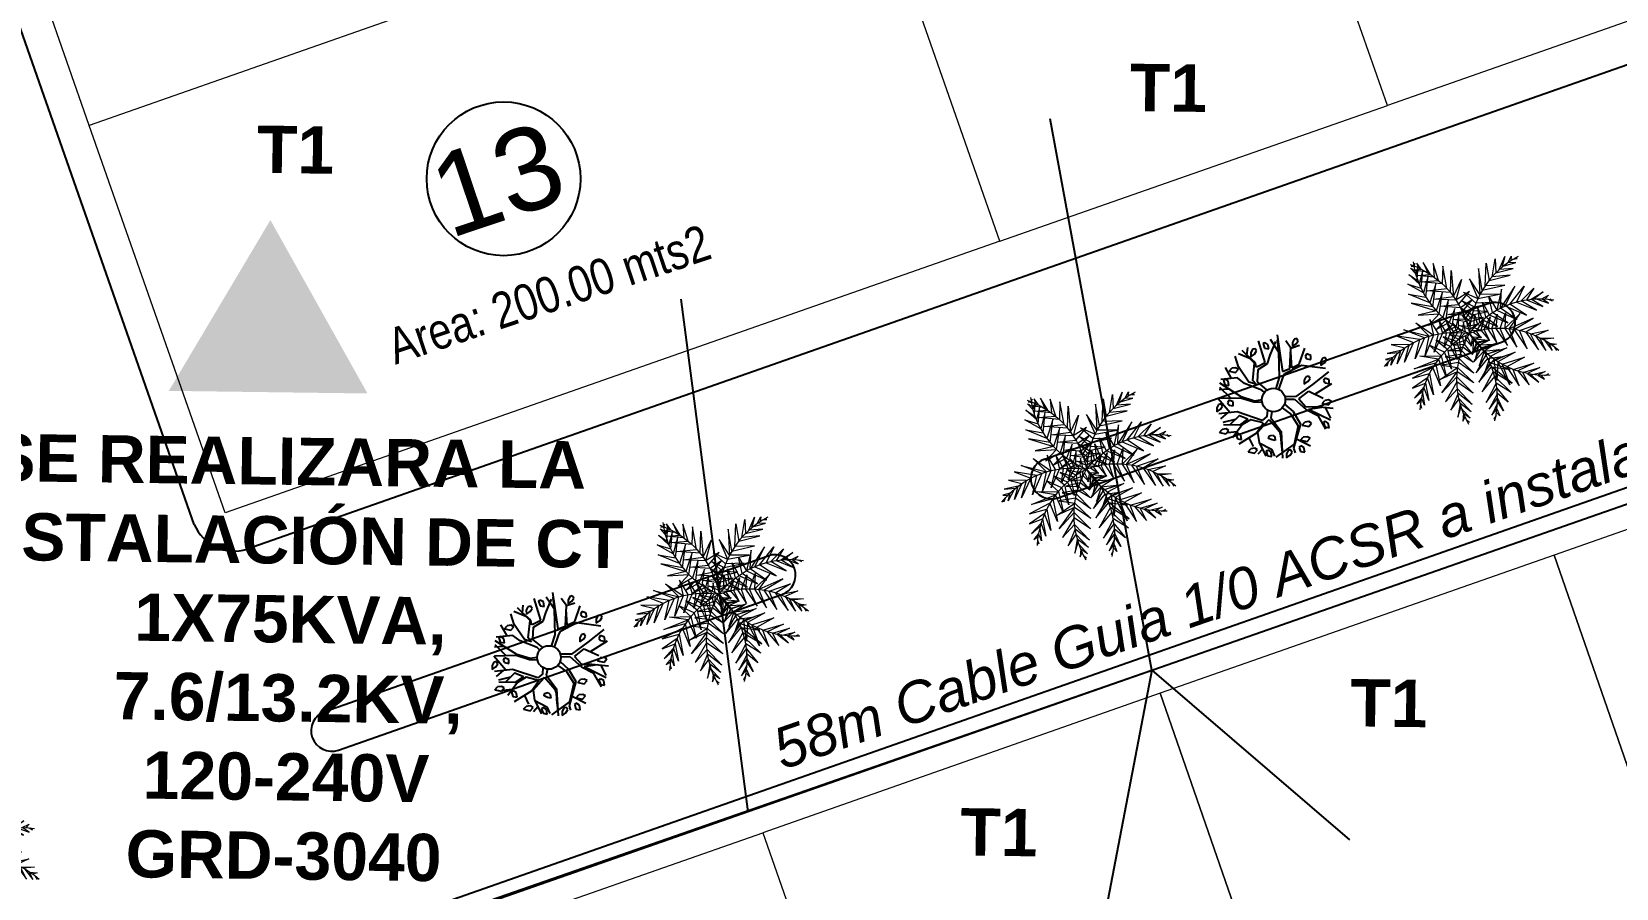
# Model space of a CAD drawing. Extents: x 604418 to 606014, y 1310869 to 1312555.
# Drawn here: x 605724.48 to 605763.08, y 1311094.33 to 1311115.19 of the extents above; entities that cross this region are included whole.
import ezdxf

# ---------------------------------------------------------------- set-up
doc = ezdxf.new("R2010")
doc.units = 0
doc.header["$MEASUREMENT"] = 0
doc.layers.get('0').update_dxf_attribs({"color": 10})
doc.layers.add('1-Cartografia', color=7, linetype='Continuous', lineweight=13)
for name, color, linetype in [('ARBOLES', 102, 'Continuous'), ('DETALLES', 7, 'Continuous'), ('PALME-1', 82, 'Continuous')]:
    doc.layers.add(name, color=color, linetype=linetype)
doc.styles.add('ROTULOS', font='arial.ttf', dxfattribs={"height": 3})
doc.styles.add('TSN - Arial Narrow', font='ARIALN.TTF')

# ---------------------------------------------------------------- blocks, each defined once
blk = doc.blocks.new('A$C48C97B70')
at = {"layer": 'PALME-1', "lineweight": 5}
for p, q in [((2.072342711151578, 6.539757133461535), (2.170993821462616, 6.532959528965876)), ((2.215910241822712, 6.496664697071537), (2.072342711151578, 6.539757133461535)), ((2.109145975671709, 6.384245945140719), (2.409648848813958, 6.324762820033357)), ((2.556235553929582, 6.175663349684328), (2.109145975671709, 6.384245945140719)), ((2.17080201394856, 6.14843697915785), (2.686585457413457, 6.0263228318654)), ((2.79309800628107, 5.890090512111783), (2.17080201394856, 6.14843697915785)), ((2.315381746622734, 6.599569622194394), (2.308759636594914, 6.417534291977063)), ((2.409648848813958, 6.324762820033357), (2.315381746622734, 6.599569622194394)), ((2.552023350144736, 6.547294185031205), (2.605243965052068, 6.121538928011432)), ((2.686585457413457, 6.0263228318654), (2.552023350144736, 6.547294185031205)), ((2.902934323064983, 6.406875107437372), (2.79309800628107, 5.890090512111783)), ((2.91185081389267, 5.719506327062845), (2.902934323064983, 6.406875107437372)), ((3.221362474723719, 6.19808159628883), (3.009236497804523, 5.560948513448238)), ((3.129033586243168, 5.334387176670134), (3.221362474723719, 6.19808159628883)), ((2.250659788493067, 5.877088903915137), (2.91185081389267, 5.719506327062845)), ((3.009236497804523, 5.560948513448238), (2.250659788493067, 5.877088903915137)), ((2.388137213652954, 5.472214528825134), (3.129033586243168, 5.334387176670134)), ((3.210483656963333, 5.151997671928257), (2.388137213652954, 5.472214528825134)), ((3.210483656963333, 5.151997671928257), (3.476696790079586, 5.948182277148589)), ((3.476696790079586, 5.948182277148589), (3.277439789846539, 4.975987701676786)), ((3.277439789846539, 4.975987701676786), (3.756338857463561, 5.506348918424919)), ((3.756338857463561, 5.506348918424919), (3.328270285041071, 4.818382484139875)), ((2.534703512326814, 5.10012524551712), (3.277439789846539, 4.975987701676786)), ((3.328270285041071, 4.818382484139875), (2.534703512326814, 5.10012524551712)), ((3.909237030078657, 4.976652111392468), (3.328270285041071, 4.818382484139875)), ((3.377104022074491, 4.634997698944062), (3.909237030078657, 4.976652111392468)), ((1.109125668299384, 4.314602350816131), (1.959349472192116, 3.802757524186745)), ((1.771087397122756, 3.798282656818628), (1.109125668299384, 4.314602350816131)), ((1.618893041624688, 4.43102240213193), (2.124885034398176, 3.798161737388)), ((1.959349472192116, 3.802757524186745), (1.618893041624688, 4.43102240213193)), ((2.169265136006288, 4.398663227912039), (2.124885034398176, 3.798161737388)), ((2.314061223645695, 3.783092461759225), (2.169265136006288, 4.398663227912039)), ((2.482636831817217, 4.305086443666369), (2.467264722916298, 3.763124301563948)), ((2.620561620569788, 3.736058336682618), (2.482636831817217, 4.305086443666369)), ((2.683092593215406, 4.767370728543028), (3.377104022074491, 4.634997698944062)), ((3.409331238712184, 4.483896916965023), (2.683092593215406, 4.767370728543028)), ((2.871413715649396, 4.391883058706298), (3.434897479135543, 4.330342781729996)), ((3.453508515260182, 4.175500756362453), (2.871413715649396, 4.391883058706298)), ((3.925437976256944, 4.650008630240336), (3.409331238712184, 4.483896916965023)), ((3.434897479135543, 4.330342781729996), (3.925437976256944, 4.650008630240336)), ((3.893151809461415, 4.363695227541029), (3.453508515260182, 4.175500756362453)), ((3.464408285100944, 4.032410856336355), (3.893151809461415, 4.363695227541029)), ((3.944807559717447, 3.747194973519072), (4.030393492197618, 4.282214030390605)), ((4.030393492197618, 4.282214030390605), (4.075651273597032, 3.806130931247026)), ((4.220504558179528, 3.86392322415486), (4.266304270480759, 4.447634300217032)), ((4.266304270480759, 4.447634300217032), (4.36755700269714, 3.914992629084736)), ((4.515644523431547, 3.959039486479014), (4.560836301650852, 4.589793780585751)), ((4.560836301650852, 4.589793780585751), (4.7000261915382, 4.003962910035625)), ((5.099083250737749, 4.709153651027009), (4.7000261915382, 4.003962910035625)), ((4.862730723922141, 4.034791121492162), (5.099083250737749, 4.709153651027009)), ((5.620870345737785, 4.675173788331449), (4.862730723922141, 4.034791121492162)), ((5.049313929746859, 4.060273291775957), (5.620870345737785, 4.675173788331449)), ((5.248437111848034, 4.076084800297394), (5.962511981604621, 4.570644963532686)), ((5.962511981604621, 4.570644963532686), (5.504699753597379, 4.07937725703232)), ((5.690529267420061, 4.069788537686691), (6.298271546256728, 4.391043368726969)), ((6.298271546256728, 4.391043368726969), (5.897146972594783, 4.047198329819366)), ((0.2361173620447516, 3.642432324122638), (0.655272247036919, 3.550730878021568)), ((0.7721523740328848, 3.5956928555388), (0.2361173620447516, 3.642432324122638)), ((0.9360923547064885, 3.65071875997819), (0.4851368642412126, 3.150084818713367)), ((0.485448888852261, 3.926491856342182), (0.9360923547064885, 3.65071875997819)), ((1.136499665444717, 3.705837757093832), (0.485448888852261, 3.926491856342182)), ((1.318447572761215, 3.744818661361933), (0.7675869886297733, 3.134953112574294)), ((0.7675869886297733, 3.134953112574294), (1.136499665444717, 3.705837757093832)), ((0.7884219525149092, 4.157139943214133), (1.318447572761215, 3.744818661361933)), ((1.571980429929681, 3.782268248032779), (0.7884219525149092, 4.157139943214133)), ((1.771087397122756, 3.798282656818628), (1.195132528082468, 3.129650846822187)), ((1.195132528082468, 3.129650846822187), (1.571980429929681, 3.782268248032779)), ((1.594795744982548, 3.143843350932002), (1.959349472192116, 3.802757524186745)), ((2.124885034398176, 3.798161737388), (1.594795744982548, 3.143843350932002)), ((1.957979965256527, 3.172862487379462), (2.314061223645695, 3.783092461759225)), ((2.467264722916298, 3.763124301563948), (1.957979965256527, 3.172862487379462)), ((2.374761829501949, 3.225290659116581), (2.620561620569788, 3.736058336682618)), ((2.772755018319003, 3.702005540952086), (2.374761829501949, 3.225290659116581)), ((2.661224959301762, 3.273362423060462), (2.911298305843957, 3.66459856252186)), ((3.027247471502051, 3.628440989181399), (2.661224959301762, 3.273362423060462)), ((2.741825681529008, 4.179233747301623), (2.772755018319003, 3.702005540952086)), ((2.911298305843957, 3.66459856252186), (2.741825681529008, 4.179233747301623)), ((2.956376706599258, 4.033704668981954), (3.027247471502051, 3.628440989181399)), ((3.189562233164907, 3.570096318144351), (2.956376706599258, 4.033704668981954)), ((3.012199615594, 4.137813482200727), (3.464408285100944, 4.032410856336355)), ((3.468956709606573, 3.911039973609149), (3.012199615594, 4.137813482200727)), ((3.181041071307845, 3.857268982101232), (3.468037246959284, 3.738560013240203)), ((3.462164395605214, 3.616779003990814), (3.181041071307845, 3.857268982101232)), ((3.468037246959284, 3.738560013240203), (3.827438695821911, 4.112911172676831)), ((3.827438695821911, 4.112911172676831), (3.468956709606573, 3.911039973609149)), ((3.685084666009061, 3.609697680687532), (3.841679007280618, 4.104456616099924)), ((3.841679007280618, 4.104456616099924), (3.836072750855237, 3.693081015022472)), ((3.836072750855237, 3.693081015022472), (4.253843837417662, 3.400641982909292)), ((4.253843837417662, 3.400641982909292), (3.944807559717447, 3.747194973519072)), ((4.075651273597032, 3.806130931247026), (4.544305811985396, 3.398677153047174)), ((4.544305811985396, 3.398677153047174), (4.220504558179528, 3.86392322415486)), ((4.36755700269714, 3.914992629084736), (4.964124301914126, 3.413108746986836)), ((4.964124301914126, 3.413108746986836), (4.515644523431547, 3.959039486479014)), ((4.7000261915382, 4.003962910035625), (5.327307574334554, 3.442139740334824)), ((5.327307574334554, 3.442139740334824), (4.862730723922141, 4.034791121492162)), ((5.049313929746859, 4.060273291775957), (5.724152020178735, 3.491602858528495)), ((5.724152020178735, 3.491602858528495), (5.248437111848034, 4.076084800297394)), ((5.504699753597379, 4.07937725703232), (6.14542867639102, 3.564741639653221)), ((6.14542867639102, 3.564741639653221), (5.690529267420061, 4.069788537686691)), ((5.897146972594783, 4.047198329819366), (6.421890453668311, 3.624540694523603)), ((6.067745437845588, 4.018908204976469), (6.589553371304646, 4.150188793195412)), ((6.421890453668311, 3.624540694523603), (6.067745437845588, 4.018908204976469)), ((6.589553371304646, 4.150188793195412), (6.190282995230518, 3.993080107029527)), ((6.261264526168816, 3.97596579301171), (6.658436554134823, 3.683305291924626)), ((6.462345477775671, 3.91865292401053), (6.748742411262356, 3.9674572434742)), ((6.658436554134823, 3.683305291924626), (6.462345477775671, 3.91865292401053)), ((6.748742411262356, 3.9674572434742), (6.592095402884297, 3.8744925793726)), ((6.706020068493672, 3.830860005225986), (6.81258699845057, 3.725446137133986)), ((6.81258699845057, 3.725446137133986), (6.759389090584591, 3.808802190702409)), ((0.1718455277150497, 3.308659199858084), (0.08337332028895617, 3.187658116221428)), ((0.08337332028895617, 3.187658116221428), (0.1226571858860552, 3.278405164601281)), ((0.1079707489116117, 3.43673736625351), (0.2773943352513015, 3.369831745279953)), ((0.3984837138559669, 3.434038767358288), (0.1079707489116117, 3.43673736625351)), ((0.5879098090808839, 3.522560335695744), (0.2422600681893528, 3.170534702949226)), ((0.2422600681893528, 3.170534702949226), (0.3984837138559669, 3.434038767358288)), ((0.4851368642412126, 3.150084818713367), (0.7721523740328848, 3.5956928555388)), ((2.517388925771229, 3.06542000407353), (2.972683737869374, 2.91909837257117)), ((3.058313231333159, 3.034255284117535), (2.517388925771229, 3.06542000407353)), ((3.248319437960163, 3.258440762292594), (2.731487293960527, 3.21161420433782)), ((2.731487293960527, 3.21161420433782), (3.134490717668086, 3.128852164372802)), ((2.981999052804895, 3.33906352892518), (3.189562233164907, 3.570096318144351)), ((3.302425265079364, 3.523976467782632), (2.981999052804895, 3.33906352892518)), ((3.330513679073192, 2.658078050706536), (3.058313231333159, 3.034255284117535)), ((3.134490717668086, 3.128852164372802), (3.330513679073192, 2.658078050706536)), ((3.38708580750972, 2.98058735113591), (3.248319437960163, 3.258440762292594)), ((3.332632150151767, 3.34651159401983), (3.38708580750972, 2.98058735113591)), ((3.534062391845509, 3.189083838136867), (3.340175927500241, 2.707714716438204)), ((3.340175927500241, 2.707714716438204), (3.59752581466455, 3.028701244154945)), ((3.494100376148708, 3.304271258879453), (3.844624524586834, 3.185955692315474)), ((3.844624524586834, 3.185955692315474), (3.534062391845509, 3.189083838136867)), ((3.580979051650502, 3.546238041482866), (3.926706466940232, 3.414563037222251)), ((3.59752581466455, 3.028701244154945), (4.105901260743849, 2.988605438731611)), ((3.926706466940232, 3.414563037222251), (3.685084666009061, 3.609697680687532)), ((2.103190960828215, 2.613297319738194), (2.645531261456199, 2.351689536590129)), ((2.728957957704552, 2.52214392949827), (2.103190960828215, 2.613297319738194)), ((2.305217212880962, 2.870481743244454), (2.803743595723063, 2.657336931442842)), ((2.885166313848458, 2.790012650424615), (2.305217212880962, 2.870481743244454)), ((3.165985810337588, 1.967003280296922), (2.728957957704552, 2.52214392949827)), ((2.803743595723063, 2.657336931442842), (3.165985810337588, 1.967003280296922)), ((3.270130277378485, 2.373955077026039), (2.885166313848458, 2.790012650424615)), ((2.972683737869374, 2.91909837257117), (3.270130277378485, 2.373955077026039)), ((3.647004531347193, 2.917780390474945), (3.372718029655516, 2.450514665339142)), ((3.372718029655516, 2.450514665339142), (3.710475369938649, 2.789075389970094)), ((3.785483577288687, 2.652341371169314), (3.449524783995003, 2.172812515171245)), ((3.449524783995003, 2.172812515171245), (3.866465097409673, 2.519395898329094)), ((4.105901260743849, 2.988605438731611), (3.647004531347193, 2.917780390474945)), ((3.710475369938649, 2.789075389970094), (4.331273649935611, 2.805358869954944)), ((4.331273649935611, 2.805358869954944), (3.785483577288687, 2.652341371169314)), ((3.866465097409673, 2.519395898329094), (4.646028709830716, 2.527177116833627)), ((4.646028709830716, 2.527177116833627), (3.952712326892652, 2.391210660105571)), ((1.792426663800143, 1.596248906804249), (2.580521340714768, 2.199384402483702)), ((2.515611188136972, 2.022609669947997), (1.792426663800143, 1.596248906804249)), ((2.457456857548095, 1.831512524746358), (1.821242342237383, 1.240138054126874)), ((1.871158147696406, 2.113180001964793), (2.645531261456199, 2.351689536590129)), ((2.580521340714768, 2.199384402483702), (1.871158147696406, 2.113180001964793)), ((2.926296855206601, 1.241501617012545), (2.457456857548095, 1.831512524746358)), ((2.515611188136972, 2.022609669947997), (2.926296855206601, 1.241501617012545)), ((3.059729687054642, 1.618500017561018), (2.580521340714768, 2.199384402483702)), ((2.645531261456199, 2.351689536590129), (3.059729687054642, 1.618500017561018)), ((3.952712326892652, 2.391210660105571), (3.58636029146146, 1.875769624253735)), ((3.58636029146146, 1.875769624253735), (4.066406800411642, 2.239262379473075)), ((3.925750808091834, 1.441292198840529), (4.066406800411642, 2.239262379473075)), ((4.17234099295456, 2.111978875938803), (3.925750808091834, 1.441292198840529)), ((4.066406800411642, 2.239262379473075), (4.907796958577819, 2.273755981819704)), ((4.907796958577819, 2.273755981819704), (4.17234099295456, 2.111978875938803)), ((4.349980074330233, 1.135602922644466), (4.17234099295456, 2.111978875938803)), ((4.3001007566927, 1.973631209228188), (5.182541553280316, 1.983157423557714)), ((4.3001007566927, 1.973631209228188), (4.349980074330233, 1.135602922644466)), ((5.182541553280316, 1.983157423557714), (4.443687955150381, 1.834768826840445)), ((4.443687955150381, 1.834768826840445), (4.680083942599595, 0.9989401279017329)), ((1.821242342237383, 1.240138054126874), (2.399274100433104, 1.581920561147854)), ((2.368780232500285, 1.398359464714304), (1.924645158462226, 0.8736696706619114)), ((2.764498831005767, 0.8457179625984281), (2.368780232500285, 1.398359464714304)), ((2.399274100433104, 1.581920561147854), (2.764498831005767, 0.8457179625984281)), ((4.680083942599595, 0.9989401279017329), (4.639327736455016, 1.669219866394997)), ((4.639327736455016, 1.669219866394997), (5.461078145774081, 1.658749242546037)), ((5.461078145774081, 1.658749242546037), (4.788814511382952, 1.558412575628608)), ((4.788814511382952, 1.558412575628608), (5.053402894292958, 0.9239456083159894)), ((5.053402894292958, 0.9239456083159894), (4.962611843948252, 1.44441397394985)), ((4.962611843948252, 1.44441397394985), (5.636359921656549, 1.436750726075843)), ((5.636359921656549, 1.436750726075843), (5.112242182018235, 1.357725282199681)), ((5.112242182018235, 1.357725282199681), (5.431365475989878, 0.9245065893046558)), ((5.431365475989878, 0.9245065893046558), (5.223222281550989, 1.29970837989822)), ((5.28887854795903, 1.267762609757483), (5.781500488519669, 1.24094073777087)), ((5.781500488519669, 1.24094073777087), (5.480490738409571, 1.18407818954438)), ((1.924645158462226, 0.8736696706619114), (2.346526292036287, 1.191705271136016)), ((2.337565534398891, 1.019009375944734), (2.097415535245091, 0.5375053882598877)), ((2.097415535245091, 0.5375053882598877), (2.336508853361011, 0.8937838720157743)), ((2.350847847177647, 0.6120893694460392), (2.241748867090791, 0.3428265270777047)), ((2.646792052546516, 0.5885173473507166), (2.337565534398891, 1.019009375944734)), ((2.337999686365947, 0.8207834959030151), (2.538657347671688, 0.3700814959593117)), ((2.346526292036287, 1.191705271136016), (2.646792052546516, 0.5885173473507166)), ((2.538657347671688, 0.3700814959593117), (2.350847847177647, 0.6120893694460392)), ((5.480490738409571, 1.18407818954438), (5.670432295068167, 0.9642435463611037)), ((5.670432295068167, 0.9642435463611037), (5.60869708226528, 1.135618800064549)), ((5.724356828373857, 1.09681861451827), (5.873638325021602, 1.110369574278593)), ((5.873638325021602, 1.110369574278593), (5.779567710822448, 1.079890589462593)), ((2.241748867090791, 0.3428265270777047), (2.366149720503017, 0.4758871961385012)), ((2.384330539614893, 0.3552551558241248), (2.464432897162624, 0.2285578553564847)), ((2.464432897162624, 0.2285578553564847), (2.39442759915255, 0.2983970080967993))]:
    blk.add_line(p, q, dxfattribs=at)
for points in [[(2.16976996010635, 5.812250819057226), (1.896537362015806, 6.275782974204049), (2.159959133598022, 5.937095887260512)], [(2.154564774478786, 6.219103512354195), (2.02690392837394, 6.480078173102811), (2.160304883727804, 6.356042295461521)], [(2.156341567868367, 6.010021812748164), (2.324991472880356, 6.4736520529259), (2.154564774478786, 6.219103512354195)], [(2.190785011625849, 5.6406042764429), (2.448136188904755, 6.263312531169504), (2.16976996010635, 5.812250819057226)], [(2.170005674357526, 6.47765037836507), (2.241052294964902, 6.609638906549662), (2.17610205791425, 6.535075405379757)], [(2.346184281865135, 5.010120352962986), (1.670173717662692, 5.555558150867), (2.27069055789616, 5.255032744025812)], [(2.227435329928994, 5.436012126971036), (1.747697115293704, 5.928360163699836), (2.190785011625849, 5.6406042764429)], [(2.27069055789616, 5.255032744025812), (2.583540279185399, 6.014972493285313), (2.227435329928994, 5.436012126971036)], [(2.417559240013361, 4.823557599913329), (2.77261847560294, 5.631471857661381), (2.346184281865135, 5.010120352962986)], [(4.256301564048044, 4.754186208359897), (4.052790259360336, 5.43917561462149), (4.142499957582913, 4.633885177783668)], [(4.392587163136341, 4.884143389295787), (4.495571633568034, 5.717314173467457), (4.256301564048044, 4.754186208359897)], [(4.544700947008096, 5.013609378831461), (4.833686141879298, 5.832743209321052), (4.750456606037915, 5.166403324808925)], [(4.906676866929047, 5.267496261978522), (5.211013276129961, 5.883884690934792), (5.087361252051778, 5.370230613742024)], [(5.087361252051778, 5.370230613742024), (5.760236592148431, 5.335102644283324), (5.242193514248356, 5.447244495619088)], [(5.242193514248356, 5.447244495619088), (5.588177711004391, 5.859328282764181), (5.35663316375576, 5.498098306823522)], [(5.424185181967914, 5.525811162078753), (5.917516169720329, 5.521302725654095), (5.620723859756254, 5.597161437151954)], [(5.620723859756254, 5.597161437151954), (5.824239349691197, 5.804493322502822), (5.751748201088049, 5.637383337365463)], [(5.86963800038211, 5.668762093177065), (6.017757985042408, 5.645760704297572), (5.925812243833207, 5.682150669861585)], [(2.417559240013361, 4.823557599913329), (1.666330594918691, 5.198304021731019), (2.494671947904862, 4.651754620950669)], [(2.570173078100197, 4.504368314985186), (2.932087307330221, 5.264726978261024), (2.494671947904862, 4.651754620950669)], [(2.749371340847574, 4.210532552096993), (3.062453357386403, 4.924507077550516), (2.665315036778338, 4.340165023226291)], [(4.019387778360397, 4.489461824530736), (3.686499810777605, 5.027122383005917), (4.142499957582913, 4.633885177783668)], [(4.392587163136341, 4.884143389295787), (5.272642843658105, 4.818610895890743), (4.544700947008096, 5.013609378831461)], [(4.750456606037915, 5.166403324808925), (5.571213925839402, 5.12468051398173), (4.906676866929047, 5.267496261978522)], [(2.494671947904862, 4.651754620950669), (1.781017156899907, 4.688143855426461), (2.570173078100197, 4.504368314985186)], [(2.665315036778338, 4.340165023226291), (2.047454026411287, 4.20547631662339), (2.570173078100197, 4.504368314985186)], [(2.936202305485494, 3.961225484032184), (3.194800092256628, 4.525834057247266), (2.839872449287213, 4.08387531992048)], [(3.112280795350671, 3.763299948070198), (3.274903748184443, 4.246629072353244), (3.029674842953682, 3.85233834409155)], [(3.680865227244794, 3.983363593928516), (3.436798440176062, 4.467100864741951), (3.752379397163168, 4.107779220212251)], [(3.835917418007739, 4.23947516665794), (3.53108133841306, 4.739366353023797), (3.925176166580059, 4.367010969901457)], [(3.752379397163168, 4.107779220212251), (4.37089140561875, 4.052114577265456), (3.835917418007739, 4.23947516665794)], [(3.925176166580059, 4.367010969901457), (4.702673003892414, 4.309751543914899), (4.019387778360397, 4.489461824530736)], [(4.142499957582913, 4.633885177783668), (4.980002656928264, 4.546041940804571), (4.256301564048044, 4.754186208359897)], [(2.839872449287213, 4.08387531992048), (2.266970048076473, 3.963048696983606), (2.749371340847574, 4.210532552096993)], [(2.891659343149513, 3.310966674471274), (2.452825346612372, 3.628763884538785), (2.757464850437827, 3.260120212566108)], [(3.029674842953682, 3.85233834409155), (2.492253964184783, 3.783424315974116), (2.936202305485494, 3.961225484032184)], [(3.172536430647597, 3.397393225692213), (2.711960111628287, 3.636511703487486), (3.006810810766183, 3.349589448189363)], [(3.234892703243531, 3.641988356830552), (2.716051258263178, 3.652559398440644), (3.112280795350671, 3.763299948070198)], [(3.325157613842748, 3.560028912266716), (3.353889728430659, 3.928865215508267), (3.234892703243531, 3.641988356830552)], [(3.550926095223986, 3.719778106082231), (3.387992553412914, 4.212485782103613), (3.624444051180035, 3.875807887408882)], [(3.503731538774446, 3.60736023215577), (3.861060279305093, 3.703182586701587), (3.550926095223986, 3.719778106082231)], [(3.624444051180035, 3.875807887408882), (4.134339513606392, 3.883546425960958), (3.680865227244794, 3.983363593928516)], [(3.729752234066837, 3.45785673125647), (4.128319124458358, 3.790200868388638), (3.901874270406552, 3.446712814969942)], [(4.022629983141087, 3.433688336517662), (4.383084442815743, 3.838216366013512), (4.164607411599718, 3.412809299072251)], [(4.317768965265714, 3.383416073629633), (4.670954665984027, 3.85040225693956), (4.46915942186024, 3.347174729220569)], [(4.617636742070317, 3.304460272425786), (4.995665648719296, 3.811399539699778), (4.797157781897113, 3.242922397796065)], [(4.95082273078151, 3.181195360608399), (5.513373970985413, 3.621835168683901), (4.797157781897113, 3.242922397796065)], [(2.039228462497704, 2.865258167032152), (1.395255670533516, 3.174978010123596), (2.176076778094284, 2.958508807700127)], [(2.338219963363372, 3.057120678247884), (1.860253911931068, 3.471175903920084), (2.176076778094284, 2.958508807700127)], [(2.614172788336873, 3.198558794800192), (2.16904144117143, 3.578919567866251), (2.474079485167749, 3.130688536679372)], [(2.474079485167749, 3.130688536679372), (2.407128198770806, 2.353966257767752), (2.338219963363372, 3.057120678247884)], [(2.757464850437827, 3.260120212566108), (2.714189377729781, 2.640618080738932), (2.614172788336873, 3.198558794800192)], [(3.006810810766183, 3.349589448189363), (2.91818766517099, 2.84739505732432), (2.891659343149513, 3.310966674471274)], [(3.291022957651876, 3.426134270383045), (3.13966504635755, 3.088559782132506), (3.172536430647597, 3.397393225692213)], [(3.645276408176869, 3.048480163095519), (3.314152698847465, 2.660652421880513), (3.688722559949383, 2.935060539282858)], [(3.523551811114885, 3.316470418125391), (3.359355548280291, 2.984950676327571), (3.576744205201976, 3.206763199530542)], [(3.576744205201976, 3.206763199530542), (4.054222009028308, 3.0034822630696), (3.645276408176869, 3.048480163095519)], [(3.607858661212958, 3.460514123085886), (3.828101624385454, 3.163262059213594), (3.729752234066837, 3.45785673125647)], [(3.901874270406552, 3.446712814969942), (4.096152673359029, 2.975216081598774), (4.022629983141087, 3.433688336517662)], [(4.164607411599718, 3.412809299072251), (4.33975546748843, 2.817008313024417), (4.317768965265714, 3.383416073629633)], [(4.46915942186024, 3.347174729220569), (4.701155101531185, 2.602891196729615), (4.617636742070317, 3.304460272425786)], [(4.797157781897113, 3.242922397796065), (5.022718547144905, 2.431596601847559), (4.95082273078151, 3.181195360608399)], [(5.12171975185629, 3.102095157606527), (5.934571020072326, 3.311981251928955), (4.95082273078151, 3.181195360608399)], [(5.12171975185629, 3.102095157606527), (5.383647932903841, 2.259369736304507), (5.297967160586268, 3.008090391987935)], [(5.297967160586268, 3.008090391987935), (6.16600365715567, 3.039797091390938), (5.515596752869897, 2.872743644053116)], [(1.737293819780461, 2.621721604838967), (0.8826597919687629, 2.46650126716122), (1.553760649636388, 2.442844671662897)], [(1.889275597059168, 2.751342532224953), (1.050323868636042, 2.78199142543599), (2.039228462497704, 2.865258167032152)], [(1.553760649636388, 2.442844671662897), (1.464599218335934, 1.625878570368513), (1.429139588726684, 2.304663113784045)], [(1.889275597059168, 2.751342532224953), (1.81420372670982, 1.872049222700298), (1.737293819780461, 2.621721604838967)], [(2.176076778094284, 2.958508807700127), (2.129790831706487, 2.117684915196151), (2.039228462497704, 2.865258167032152)], [(3.815240881405771, 2.498178108828142), (3.258504012366757, 1.952445544535294), (3.844895531772636, 2.34655145695433)], [(3.734850078239106, 2.799171700142324), (3.284365245490335, 2.371715185698122), (3.778496818151325, 2.649447336327285)], [(3.688722559949383, 2.935060539282858), (4.213079168112017, 2.798603621777147), (3.734850078239106, 2.799171700142324)], [(3.778496818151325, 2.649447336327285), (4.355133664794266, 2.54792797146365), (3.815240881405771, 2.498178108828142)], [(5.515596752869897, 2.872743644053116), (5.777917718980461, 2.093916910467669), (5.666956469649449, 2.764508768683299)], [(5.666956469649449, 2.764508768683299), (6.352019103593193, 2.707547979895025), (5.828818963374943, 2.634118099231273)], [(5.828818963374943, 2.634118099231273), (6.043017279356718, 1.995279872557148), (5.957269614445977, 2.518339873291552)], [(5.957269614445977, 2.518339873291552), (6.467556042363867, 2.347676831297576), (6.046564603922889, 2.430539256427437)], [(1.198385304887779, 2.001953173428774), (0.7365819825790823, 1.725808639312163), (1.13000139023643, 1.897042812313884)], [(1.429139588726684, 2.304663113784045), (0.772239432670176, 2.102085896534845), (1.299012497416697, 2.14258864405565)], [(1.091911516035907, 1.834749642992392), (1.018010706524365, 1.346964383963495), (0.9902521298499778, 1.652037620078772)], [(1.299012497416697, 2.14258864405565), (1.226826903643087, 1.4726748901885), (1.198385304887779, 2.001953173428774)], [(3.871945058228448, 2.158713663928211), (3.252601711661555, 1.588151637697592), (3.887041300884448, 1.993803849676624)], [(3.844895531772636, 2.34655145695433), (4.468417391995899, 2.241129613714293), (3.871945058228448, 2.158713663928211)], [(3.887041300884448, 1.993803849676624), (4.535653990111314, 1.693922344129533), (3.871945058228448, 2.158713663928211)], [(3.894528078730218, 1.805637481156737), (4.451833559432998, 1.177791992900893), (3.887041300884448, 1.993803849676624)], [(6.097129486734048, 2.377866017399356), (6.27393753407523, 1.91728518391028), (6.235613497206941, 2.221211963798851)], [(6.235613497206941, 2.221211963798851), (6.503155707614496, 2.107959010638297), (6.321102918940596, 2.114082425134256)], [(6.39354687242303, 2.015926910797134), (6.426494472543709, 1.869697470217943), (6.426611954928376, 1.968582429690287)], [(0.9902521298499778, 1.652037620078772), (0.7532290507806465, 1.484034271677956), (0.9297311570262536, 1.529064489062876)], [(0.8800271427026019, 1.417654696386307), (0.8792118047131225, 1.267761636758223), (0.8578867753967643, 1.364319868851453)], [(3.894528078730218, 1.805637481156737), (3.26381215674337, 1.188393660355359), (3.891187129309401, 1.605915467021987)], [(3.869909705827013, 1.350516458507627), (3.296248267986812, 0.7620473224669695), (3.842559180222452, 1.166460759472102)], [(3.891187129309401, 1.605915467021987), (4.315050064469688, 0.847738120239228), (3.869909705827013, 1.350516458507627)], [(3.800275092246011, 0.9629583028145134), (3.329281992162578, 0.4811277338303626), (3.755768627277575, 0.7958555142395198)], [(3.694481070735492, 0.6073415265418589), (3.365110683604144, 0.2400392841082066), (3.618164612678811, 0.4126774261239916)], [(3.755768627277575, 0.7958555142395198), (3.836446257424541, 0.2638693936169147), (3.718317991355434, 0.6763565882574767)], [(3.842559180222452, 1.166460759472102), (4.104102835524827, 0.5307326246984303), (3.800275092246011, 0.9629583028145134)], [(3.507427083794028, 0.1785362230148166), (3.392287149792537, 0.08256023982539773), (3.480357015854679, 0.1275263123679906)], [(3.618164612678811, 0.4126774261239916), (3.639302216819488, 0.1229218966327608), (3.561775000300258, 0.2877558881882578)]]:
    blk.add_lwpolyline(points, dxfattribs=at)
for centre, start, end in [((5.588793920818716, 6.143739468883723), 171.0104521834421, 231.4464456841633), ((6.694100860622711, 2.33411510149017), 100.476191748202, 160.9121852559867), ((4.041404828545637, 0.07403990789316595), 99.94926296678528, 160.385256475702), ((0.4597341808257625, 1.76320576085709), 329.1163057678704, 29.55229927301689), ((3.593947651563212, 0.02548631397075951), 32.00061704183793, 92.43661055352145)]:
    blk.add_arc(centre, 3.435055977674358, start, end, dxfattribs=at)
at = {"layer": 'PALME-1', "lineweight": 5, "extrusion": (0, 0, -1)}
for centre, major_axis, ratio, start_param, end_param in [((0.03457255742978305, 3.843105676351115), (2.428951375544984, 2.428951375544984), 0.9999999999944229, -0.1568972076351143, 0.8979098656253504), ((5.420667597092688, 0.6453492771834135), (-2.428951375443934, 2.428951375443934), 0.9999999999891818, 0.1736473969369881, 1.228454470390285), ((5.771400176803581, 0.9274167057592422), (2.428951375662981, 2.428951375662981), 0.9999999999566004, 3.700108783691731, 4.754915857151383), ((6.758870571036823, 4.372393509605899), (-2.428951375770286, 2.428951375770285), 0.9999999999474494, 4.17336683088863, 5.228173904150966)]:
    blk.add_ellipse(centre, major_axis=major_axis, ratio=ratio, start_param=start_param, end_param=end_param, dxfattribs=at)
at = {"layer": 'PALME-1', "lineweight": 5, "extrusion": (0, 0, -0.9999999999999999)}
blk.add_ellipse((1.946813749149442, 0.3677244198042899), major_axis=(-2.428951375577941, 2.42895137557794), ratio=0.9999999999802652, start_param=0.182844039079733, end_param=1.237651112525595, dxfattribs=at)
blk = doc.blocks.new('p_arbol04')
at = {"layer": 'ARBOLES'}
for p, q in [((-1.138052872614935, 1.514939975226298), (-1.476309772580862, 1.850215275306255)), ((-1.409783172653988, 1.112654275260866), (-1.363558072596788, 1.898112575290725)), ((-1.002749972627498, 0.764560075243935), (-1.205704372609034, 2.041801575105637)), ((-0.4075765726156533, 1.550386175280437), (-1.030103272642009, 2.130308675114065)), ((-0.6233037726487964, 1.751350475242361), (-0.4075766726164147, 2.362287975149229)), ((-0.1782260725740343, 0.9704636752139777), (0.05112552735954523, 1.875145075144246)), ((0.05112552735954523, 1.875145075144246), (0.3460060274228454, 2.362287975149229)), ((0.7614861273905262, 1.695985575206578), (0.5425942273577675, 2.315892175305635)), ((0.7391781273763627, 1.388008275302127), (0.8047081273980439, 2.292689675232396)), ((0.7719444273971021, 1.944740375271067), (1.099590327357873, 2.176704575307667)), ((0.7777981273829937, 1.37101607513614), (0.7830650274408981, 1.941581875318661)), ((1.120663127396256, 1.005671775201336), (1.720522727351636, 1.987782375188544)), ((-1.718158272560686, 0.4137299752328545), (-2.40621067257598, 1.040052875177935)), ((-1.980273772613145, 0.6457032752223313), (-1.849216272588819, 1.573585675098002)), ((-1.070401372620836, 0.7485947750974447), (-1.814566572662443, 1.546870575286448)), ((-0.3748126726131886, 1.086448775138706), (-0.4075765726156533, 1.550386175280437)), ((-0.04716827266383916, 0.2049576751887798), (-0.3748126726131886, 1.086448775138706)), ((-0.01440467266365886, 0.6225052752997726), (-0.1782260725740343, 0.9704636752139777)), ((-0.01440467266365886, 0.6225052752997726), (0.01836212736088783, 0.8776749751996249)), ((0.01836212736088783, 0.8776749751996249), (0.7391781273763627, 1.388008275302127)), ((0.1166561273857951, 0.6457032752223313), (0.6081219273619354, 1.040052875177935)), ((0.6081219273619354, 1.040052875177935), (1.158153927419335, 0.8729538752231747)), ((0.6355831273831427, 1.195744475116953), (0.7777981273829937, 1.37101607513614)), ((0.7040569273522124, 1.16591347521171), (0.6355831273831427, 1.195744475116953)), ((0.7082607273478061, 1.164930875180289), (1.120663127396256, 1.005671775201336)), ((1.034060327336192, -0.05020582489669323), (1.98423122742679, 0.8312806752510369)), ((1.158153927419335, 0.8729538752231747), (1.570559327374212, 1.058760175248608)), ((2.580556127359159, 1.480812175199389), (1.361704627401195, 0.04258437524549663)), ((1.570559327374212, 1.058760175248608), (2.282893027411774, 1.297651775181293)), ((1.98423122742679, 0.8312806752510369), (2.180817827349529, 1.573585675098002)), ((1.98423122742679, 0.8312806752510369), (2.410169627401046, 1.295222575310618)), ((2.541228927439079, 0.5065217751543969), (2.639519927441142, 0.9472611751407385)), ((-2.488813172560185, -0.2502242247574031), (-2.832150572561659, 0.06577617512084544)), ((-2.144096572650596, -0.1197951247449964), (-2.668329172651283, 0.5065217751543969)), ((-2.076844772556797, 0.2269333752337843), (-2.602798772626556, 0.5993119752965868)), ((-2.078566372627392, 0.7384888750966638), (-2.537271472625434, 0.8080811752006412)), ((-1.768481572624296, 0.2061417752411216), (-2.438977372599766, 0.2513520752545446)), ((-1.768481572624296, 0.2061417752411216), (-1.619864072650671, -0.2357832246925682)), ((-1.193925672559999, -0.838903724681586), (-1.718158272560686, 0.4137299752328545)), ((-0.7772464726585895, 0.09400647529400885), (-1.070401372620836, 0.7485947750974447)), ((-0.7095950726652518, 0.109973275102675), (-1.002749972627498, 0.764560075243935)), ((-0.5152587726479396, -0.2253798248711973), (-0.7772464726585895, 0.09400647529400885)), ((-0.4254874725593254, -0.1270918247755617), (-0.7095950726652518, 0.109973275102675)), ((-0.05716087261680514, 0.02101297513581812), (-0.04716827266383916, 0.2049576751887798)), ((0.13611602736637, -0.001853824825957417), (0.1166561273857951, 0.6457032752223313)), ((1.361704627401195, 0.04258437524549663), (1.72211572737433, -0.1429915248882025)), ((1.72211572737433, -0.1429915248882025), (2.541228927439079, 0.5065217751543969)), ((1.820409827399999, -0.1893874248489738), (2.383421327336691, 0.3813889753073454)), ((2.541228927439079, 0.5065217751543969), (2.93440062738955, 0.2745560752227902)), ((-1.881979572586715, -1.047679024748504), (-2.897679472574964, -0.7461180246900767)), ((-2.045802472624928, -0.2125868247821927), (-2.864915772574022, -0.28217912488617)), ((-1.619864072650671, -0.2357832246925682), (-2.144096572650596, -0.1197951247449964)), ((-1.554333672625944, -0.3749648248776793), (-2.045802472624928, -0.2125868247821927)), ((-1.25945287256036, -0.9548933247569948), (-1.554333672625944, -0.3749648248776793)), ((-0.8662810726091266, -0.8852995247580111), (-0.6163215725682676, -0.7061476248782128)), ((0.4960838273400441, -0.2900237247813493), (1.034060327336192, -0.05020582489669323)), ((0.5514073274098337, -0.4305006247013807), (1.132354427361861, -0.1893874248489738)), ((1.132354427361861, -0.1893874248489738), (1.361704627401195, -0.1197951247449964)), ((1.361704627401195, -0.1197951247449964), (2.246348227374256, -0.4677504247520119)), ((1.820409827399999, -0.1893874248489738), (2.21358152735047, -0.35176682472229)), ((2.21358152735047, -0.35176682472229), (2.999931027414277, -0.02700942475348711)), ((2.246348227374256, -0.4677504247520119), (2.934400927391835, -1.488424524897709)), ((-2.312705772579648, -0.919796624686569), (-2.504504372598603, -1.372436424717307)), ((-2.144096372649074, -1.465226624859497), (-2.43897697259672, -2.184336724691093)), ((-2.153072272660211, -1.476029824698344), (-1.9802733726101, -2.161138824885711)), ((-1.816452172584832, -1.070876924786717), (-2.144096372649074, -1.465226624859497)), ((-1.25945287256036, -0.9780852247495204), (-1.881979572586715, -1.047679024748504)), ((-0.9952376725850627, -1.070876924786717), (-1.816452172584832, -1.070876924786717)), ((-0.8662810726091266, -0.8852995247580111), (-1.193925672559999, -0.838903724681586)), ((-0.9254470726009458, -1.06954942480661), (-1.038857972598635, -1.87248672475107)), ((-0.9952376725850627, -1.06954942480661), (-0.9254470726009458, -1.06954942480661)), ((-0.8033126726513728, -1.06954942480661), (-0.9777907725656405, -1.928076024865732)), ((-0.8033126726513728, -1.070876924786717), (-0.8007506725843996, -1.070876924786717)), ((-0.5295373726403341, -0.9108611247502267), (-0.8007506725843996, -1.070876924786717)), ((-0.03632467263378203, -1.178341524675488), (0.01836242736317217, -1.720391724724323)), ((0.1821837273892015, -1.139572024811059), (0.182183827389963, -1.720391724724323)), ((0.3936125274049118, -1.003205724759027), (0.7064148273784667, -1.349238424794748)), ((0.8664620274212211, -1.332453824812546), (0.4742874273797497, -0.9033507248386741)), ((0.7064148273784667, -1.349238424794748), (0.7064148273784667, -2.137940824730322)), ((0.8702393274288625, -1.511616424890235), (0.8047089274041355, -2.045149124693125)), ((0.8664620274212211, -1.332453824812546), (1.885937527404167, -1.558012224733829)), ((0.8702393274288625, -1.511616424890235), (1.49276582733728, -1.62760612484999)), ((1.885937527404167, -1.558012224733829), (2.901637327391654, -1.743588124867529)), ((-2.286780472612008, -1.813183424761519), (-2.635565172648057, -1.813183424761519)), ((-1.9802733726101, -2.161138824885711), (-2.144096172647551, -2.509094124892727)), ((-0.9777907725656405, -1.928076024865732), (-1.954865772626363, -2.89160142489709)), ((-1.152267372584902, -2.045428324723616), (-1.53611897258088, -2.44689772487618)), ((-0.04716777266003191, -2.416302324738353), (-1.193925272556953, -2.973033024696633)), ((-1.038857972598635, -1.87248672475107), (-1.152267372584902, -2.045428324723616)), ((-0.1782254725694656, -2.393105924827978), (-1.030102272634394, -2.857049424899742)), ((0.01836242736317217, -1.720391724724323), (-0.1782254725694656, -2.393105924827978)), ((0.182183827389963, -1.720391724724323), (-0.04716777266003191, -2.416302324738353)), ((0.7064148273784667, -2.137940824730322), (0.8702396274311468, -2.787455624900758)), ((0.8047089274041355, -2.045149124693125), (1.165119927376509, -2.439500324893743)), ((0.8047089274041355, -2.230726524721831), (1.132355127367191, -3.436971924733371)), ((0.8047089274041355, -2.230726524721831), (1.327724127448164, -2.669746324885637)), ((1.49276582733728, -1.62760612484999), (1.722116527380422, -2.416302324738353)), ((1.591168627375737, -1.965995624894276), (2.573993327445351, -2.253922924865037)), ((-1.030102272634394, -2.857049424899742), (-2.144096172647551, -2.601879724767059)), ((-1.525113972602412, -2.442184324841946), (-1.759352872613817, -2.684806724777445)), ((-0.7352231725817546, -2.764259224757552), (-0.5386363726574928, -3.52976212487556)), ((0.8702396274311468, -2.787455624900758), (0.6081226273672655, -3.552960124798119)), ((1.165119927376509, -2.439500324893743), (1.656586127355695, -3.135410924674943)), ((1.427235827432014, -2.81065352470614), (1.197884027380496, -3.367384224897251))]:
    blk.add_line(p, q, dxfattribs=at)
at = {"layer": 'ARBOLES', "color": 1}
for p, q in [((-0.9647895726375282, 2.011009375099093), (-1.091324372566305, 1.801976175280288)), ((-1.091324372566305, 1.801976175280288), (-0.9788487725891173, 1.616172875277698)), ((-0.9788487725891173, 1.616172875277698), (-0.828885372611694, 1.801976175280288)), ((-0.9647895726375282, 2.011009375099093), (-0.8663764726370573, 1.987782375188544)), ((-0.828885372611694, 1.801976175280288), (-0.8663764726370573, 1.987782375188544)), ((-0.431477272650227, 2.093959175283089), (-0.2665135726565495, 1.801979175303131)), ((-0.431477272650227, 2.093959175283089), (-0.2290229726349935, 2.093959175283089)), ((-0.2665135726565495, 1.801979175303131), (-0.0415654726093635, 1.801979175303131)), ((-0.07905627263244241, 1.961238175164908), (-0.2290229726349935, 2.093959175283089)), ((-0.0415654726093635, 1.801979175303131), (-0.07905627263244241, 1.961238175164908)), ((1.008190227439627, 1.881611775141209), (0.8582272273488343, 1.748893875163049)), ((0.8582272273488343, 1.748893875163049), (1.083173827384599, 1.695805475115776)), ((1.195645927335136, 1.934700175188482), (1.008190227439627, 1.881611775141209)), ((1.083173827384599, 1.695805475115776), (1.270629527396522, 1.722349675139412)), ((1.308123427443206, 1.855067575117573), (1.195645927335136, 1.934700175188482)), ((1.270629527396522, 1.722349675139412), (1.308123427443206, 1.855067575117573)), ((1.772079527378082, 1.719032375141978), (1.645542527432553, 1.50999617530033)), ((1.772079527378082, 1.719032375141978), (1.870492227375507, 1.695805475115776)), ((1.907983027398586, 1.50999617530033), (1.870492227375507, 1.695805475115776)), ((-2.253554272581823, 1.324192975182086), (-2.403517672559246, 1.191475075203925)), ((-2.403517672559246, 1.191475075203925), (-2.178571072639897, 1.138386675156653)), ((-2.066098572569899, 1.377281275112182), (-2.253554272581823, 1.324192975182086)), ((-2.178571072639897, 1.138386675156653), (-1.99111377261579, 1.164930875180289)), ((-1.95362147258129, 1.297651775181293), (-2.066098572569899, 1.377281275112182)), ((-1.99111377261579, 1.164930875180289), (-1.95362147258129, 1.297651775181293)), ((-1.691182472626679, 1.085304375272244), (-1.728674672660418, 0.9525834752712399)), ((-1.728674672660418, 0.9525834752712399), (-1.616199072566815, 0.7667771752458066)), ((-1.541217472637072, 1.11184857529588), (-1.691182472626679, 1.085304375272244)), ((-1.578708272660151, 0.7933213752694428), (-1.466235772590153, 0.8994980752468109)), ((-1.466235772590153, 0.8994980752468109), (-1.541217472637072, 1.11184857529588)), ((1.645542527432553, 1.50999617530033), (1.758019627421163, 1.32419597520493)), ((1.758019627421163, 1.32419597520493), (1.907983027398586, 1.50999617530033)), ((-3.093357472564094, 0.3951676751021296), (-2.928393872571178, 0.1031907752621919)), ((-3.093357472564094, 0.3951676751021296), (-2.890904572559521, 0.3951676751021296)), ((-2.928393872571178, 0.1031907752621919), (-2.703447272651829, 0.1031907752621919)), ((-2.740938172559254, 0.2624497751239687), (-2.890904572559521, 0.3951676751021296)), ((-2.703447272651829, 0.1031907752621919), (-2.740938172559254, 0.2624497751239687)), ((-1.616199072566815, 0.7667771752458066), (-1.578708272660151, 0.7933213752694428)), ((2.807769427425228, 0.6340638753026724), (2.657806027447805, 0.5013443753123283)), ((2.657806027447805, 0.5013443753123283), (2.882752627367154, 0.448256075149402)), ((2.995226727449335, 0.6871521752327681), (2.807769427425228, 0.6340638753026724)), ((2.882752627367154, 0.448256075149402), (3.070209927391261, 0.4748002751730382)), ((3.107702327426523, 0.6075196752790362), (2.995226727449335, 0.6871521752327681)), ((3.070209927391261, 0.4748002751730382), (3.107702327426523, 0.6075196752790362)), ((-2.61440427263733, -0.2982741247396916), (-2.740941172582097, -0.5073088246863335)), ((-2.740941172582097, -0.5073088246863335), (-2.628464072593488, -0.6931105246767402)), ((-2.628464072593488, -0.6931105246767402), (-2.478500472614542, -0.5073088246863335)), ((-2.61440427263733, -0.2982741247396916), (-2.515991372638382, -0.3215010247658938)), ((-2.478500472614542, -0.5073088246863335), (-2.515991372638382, -0.3215010247658938)), ((2.695298427366652, -0.3215010247658938), (2.657806027447805, -0.4542204248718917)), ((2.657806027447805, -0.4542204248718917), (2.770281627424993, -0.6400282247923315)), ((2.845263327355497, -0.2949568247422576), (2.695298427366652, -0.3215010247658938)), ((2.770281627424993, -0.6400282247923315), (2.807772527448833, -0.6134840247686952)), ((2.807772527448833, -0.6134840247686952), (2.920245027402416, -0.5073088246863335)), ((2.920245027402416, -0.5073088246863335), (2.845263327355497, -0.2949568247422576)), ((-2.868410472641699, -1.356704624835402), (-2.703446972649544, -1.648683024803177)), ((-2.868410472641699, -1.356704624835402), (-2.665957572637126, -1.356704624835402)), ((-2.515991172636859, -1.489424024708569), (-2.665957572637126, -1.356704624835402)), ((-2.47850037261378, -1.648683024803177), (-2.515991172636859, -1.489424024708569)), ((1.75801662739832, -1.091264224844053), (1.608053627423942, -1.223983624717221)), ((1.608053627423942, -1.223983624717221), (1.833000227343291, -1.277072024764493)), ((1.945472327410243, -1.038175824796781), (1.75801662739832, -1.091264224844053)), ((1.833000227343291, -1.277072024764493), (2.020455927355215, -1.250527824740857)), ((2.057949527399614, -1.11780842486769), (1.945472327410243, -1.038175824796781)), ((2.020455927355215, -1.250527824740857), (2.057949527399614, -1.11780842486769)), ((3.03271902736742, -1.091264224844053), (2.882756127393804, -1.223983624717221)), ((2.882756127393804, -1.223983624717221), (3.107702627428807, -1.277072024764493)), ((3.220176327391528, -1.038175824796781), (3.03271902736742, -1.091264224844053)), ((3.107702627428807, -1.277072024764493), (3.295159527449869, -1.250527824740857)), ((3.332651927368715, -1.11780842486769), (3.220176327391528, -1.038175824796781)), ((3.295159527449869, -1.250527824740857), (3.332651927368715, -1.11780842486769)), ((-2.703446972649544, -1.648683024803177), (-2.47850037261378, -1.648683024803177)), ((-2.239491072599776, -2.023609824711457), (-2.366027772659436, -2.232644524890929)), ((-2.366027772659436, -2.232644524890929), (-2.253550472552888, -2.418446224881336)), ((-2.253550472552888, -2.418446224881336), (-2.103587272576988, -2.232644524890929)), ((-2.239491072599776, -2.023609824711457), (-2.141078172600828, -2.046836724737659)), ((-2.103587272576988, -2.232644524890929), (-2.141078172600828, -2.046836724737659)), ((-1.66878357261885, -1.682723924750462), (-1.551971372566186, -1.620693824719638)), ((-1.610378972603939, -1.868806324899197), (-1.66878357261885, -1.682723924750462)), ((-1.522769072558731, -2.013529824791476), (-1.610378972603939, -1.868806324899197)), ((-1.551974172587506, -1.620695424731821), (-1.405955472611822, -1.724076724844053)), ((-1.405955472611822, -1.868806324899197), (-1.522769072558731, -2.013529824791476)), ((-1.405955472611822, -1.724076724844053), (-1.405955472611822, -1.868806324899197)), ((2.395367427379824, -1.83448932482861), (2.357873527449556, -1.967208724701777)), ((2.357873527449556, -1.967208724701777), (2.470349127426744, -2.153016524855047)), ((2.545330827357247, -1.807945124804974), (2.395367427379824, -1.83448932482861)), ((2.470349127426744, -2.153016524855047), (2.507840027334169, -2.126472324831411)), ((2.507840027334169, -2.126472324831411), (2.620314027415588, -2.02029712474905)), ((2.620314027415588, -2.02029712474905), (2.545330827357247, -1.807945124804974)), ((-1.653693972621113, -2.896232524886727), (-1.803657272597775, -3.028951924759895)), ((-1.803657272597775, -3.028951924759895), (-1.578710672562011, -3.082038724794984)), ((-1.466238172608428, -2.843144124839455), (-1.653693972621113, -2.896232524886727)), ((-1.578710672562011, -3.082038724794984), (-1.39125347265508, -3.055494524771348)), ((-1.353761072619818, -2.92277512489818), (-1.466238172608428, -2.843144124839455)), ((-1.39125347265508, -3.055494524771348), (-1.353761072619818, -2.92277512489818)), ((-1.193925272556953, -2.973033024696633), (-1.324982872582041, -3.181806824868545)), ((-0.9788478725822642, -3.161665224703029), (-1.091323472559452, -3.347473024856299)), ((-0.8663752726279199, -3.161665224703029), (-0.9788478725822642, -3.135121024679393)), ((-0.828884472604841, -3.347473024856299), (-0.8663752726279199, -3.161665224703029)), ((-0.6564244725741446, -2.975863524712622), (-0.4914607725804672, -3.267842024797574)), ((-0.6564244725741446, -2.975863524712622), (-0.4539716725703329, -2.975863524712622)), ((-0.3040051725693047, -3.10858292481862), (-0.4539716725703329, -2.975863524712622)), ((-0.2665143726626411, -3.267842024797574), (-0.3040051725693047, -3.10858292481862)), ((-0.01907247258350253, -2.524621424730867), (0.145891027408652, -2.816599924815819)), ((-0.01907247258350253, -2.524621424730867), (0.1833819274324924, -2.524621424730867)), ((0.145891027408652, -2.816599924815819), (0.3708376274444163, -2.816599924815819)), ((0.3333483274327591, -2.657340924721211), (0.1833819274324924, -2.524621424730867)), ((0.3708376274444163, -2.816599924815819), (0.3333483274327591, -2.657340924721211)), ((1.480580927338451, -2.551165624754503), (1.645543327438645, -2.843144124839455)), ((1.480580927338451, -2.551165624754503), (1.683034127345309, -2.551165624754503)), ((1.645543327438645, -2.843144124839455), (1.870489927357994, -2.843142624711618)), ((1.833000627346337, -2.683885024860501), (1.683034127345309, -2.551165624754503)), ((1.870489927357994, -2.843142624711618), (1.833000627346337, -2.683885024860501)), ((-1.091323472559452, -3.347473024856299), (-0.9788478725822642, -3.533274724846706)), ((-0.9788478725822642, -3.533274724846706), (-0.828884472604841, -3.347473024856299)), ((-0.4914607725804672, -3.267842024797574), (-0.2665143726626411, -3.267842024797574)), ((0.7973045273683965, -3.244608924724162), (0.6707676274236292, -3.45364372478798)), ((0.6707676274236292, -3.45364372478798), (0.7832447274122387, -3.639445424778387)), ((0.7832447274122387, -3.639445424778387), (0.933208127389662, -3.45364372478798)), ((0.7973045273683965, -3.244608924724162), (0.8957172273658216, -3.267835924867541)), ((0.933208127389662, -3.45364372478798), (0.8957172273658216, -3.267835924867541))]:
    blk.add_line(p, q, dxfattribs=at)
at = {"layer": 'ARBOLES'}
blk.add_circle((-0.03008457261603326, -0.5783751248382032), 0.6000000000000001, dxfattribs=at)

msp = doc.modelspace()

# ---------------------------------------------------------------- hatches: boundary and pattern name
at = {"layer": 'DETALLES'}
msp.add_hatch(color=1, dxfattribs=at).paths.add_polyline_path([(605730.2991516927, 1311110.599133445), (605727.8256967796, 1311106.440556382), (605732.6639541334, 1311106.377119508)])

# ---------------------------------------------------------------- linework, layer by layer
at = {"color": 32}
for p, q in [((605728.4454544976, 1311103.187760992), (605715.2095361599, 1311140.953721754)), ((605776.5947417681, 1311119.020630806), (605729.7323535419, 1311102.58909068)), ((605795.3824401004, 1311115.317424496), (605714.4018591212, 1311086.92289071)), ((605749.1541995808, 1311104.781544325), (605759.9553804732, 1311108.568804085)), ((605749.4850216471, 1311103.837851175), (605760.2862025393, 1311107.625110935)), ((605731.6247326707, 1311098.636395913), (605742.4259135631, 1311102.423655674)), ((605731.955554737, 1311097.692702763), (605742.7567356293, 1311101.479962524))]:
    msp.add_line(p, q, dxfattribs=at)
at = {"color": 3, "linetype": 'Continuous'}
for p, q in [((605751.7654177264, 1311099.643303106), (605749.2895050363, 1311113.067633699)), ((605741.9319758767, 1311096.188627047), (605740.3070485814, 1311108.677097783)), ((605726.5064613307, 1311090.862180955), (605751.7654177264, 1311099.643303106)), ((605751.7653689428, 1311099.643567609), (605750.5586653415, 1311093.336598694)), ((605751.7653689428, 1311099.643567609), (605756.585174238, 1311095.512001844))]:
    msp.add_line(p, q, dxfattribs=at)
at = {"color": 254}
msp.add_circle((605735.9782626948, 1311111.604079972), 1.872097552434422, dxfattribs=at)
at = {"color": 32}
for centre, radius, start, end in [((605760.1207915058, 1311108.09695751), 0.5000000002817943, 289.3186791890591, 109.3186790751049), ((605749.3196106143, 1311104.30969775), 0.5000000002817943, 109.3186791890592, 289.3186790858111), ((605729.4158040602, 1311103.591128712), 1.050849081083802, 202.5723240825037, 287.5316212931568), ((605742.5913245957, 1311101.951809099), 0.5000000002817943, 289.3186791890591, 109.3186790751049), ((605731.7901437043, 1311098.164549338), 0.5000000002817943, 109.3186791890592, 289.3186790858111)]:
    msp.add_arc(centre, radius, start, end, dxfattribs=at)
at = {"layer": '1-Cartografia', "color": 9, "true_color": 0xc7c8ca}
for p, q in [((605757.5064206256, 1311113.390383099), (605754.1989860879, 1311122.827590143)), ((605725.8873753711, 1311112.905256817), (605722.5799408335, 1311122.342463861)), ((605776.3808277702, 1311120.005271983), (605757.5064206256, 1311113.390383099)), ((605744.7617825157, 1311119.520145701), (605725.8873753711, 1311112.905256817)), ((605748.0692170534, 1311110.082938657), (605744.7617825157, 1311119.520145701)), ((605748.0692170534, 1311110.082938657), (605757.5064206256, 1311113.390383099)), ((605729.1948099087, 1311103.468049774), (605725.8873753711, 1311112.905256817)), ((605748.0692170534, 1311110.082938657), (605729.1948099087, 1311103.468049774))]:
    msp.add_line(p, q, dxfattribs=at)
for points in [[(605768.0911156852, 1311083.644519728), (605768.6999945755, 1311083.850165705), (605775.9899945754, 1311086.210165705), (605777.685155732, 1311086.774616222), (605771.0911548471, 1311105.780488353), (605761.5695772585, 1311102.441847758), (605768.091115721, 1311083.64451974)], [(605758.4562512969, 1311080.389015315), (605768.0911391812, 1311083.644445977), (605761.5695608412, 1311102.441895083), (605751.9724735619, 1311099.076832179), (605758.4562512969, 1311080.389015315)], [(605751.9724737743, 1311099.076831389), (605742.2904568331, 1311095.681988405), (605748.785466151, 1311077.12983961), (605752.7889945754, 1311078.474165705), (605758.4562512969, 1311080.389015315), (605751.9724737743, 1311099.076831389)], [(605732.6442804604, 1311092.299612418), (605742.2904568331, 1311095.681988405), (605748.7855962584, 1311077.129465521), (605739.0412969356, 1311073.857888958), (605732.6442793267, 1311092.299615686)]]:
    msp.add_lwpolyline(points, dxfattribs=at)
at = {"layer": 'DETALLES', "color": 40, "linetype": 'ByBlock', "ltscale": 0.05, "true_color": 0xf8d731}
msp.add_line((605726.5140447934, 1311090.812876635), (605779.5240339972, 1311109.351105776), dxfattribs=at)

# ---------------------------------------------------------------- block references
at = {"layer": 'ARBOLES', "xscale": 0.4775430794720562, "yscale": 0.4775430794720562, "zscale": 0.4775430794720562, "rotation": 48.57546149059794}
for p in [(605754.5346941157, 1311106.413030536), (605736.8877559662, 1311100.142180954)]:
    msp.add_blockref('p_arbol04', p, dxfattribs=at)
at = {"layer": 'PALME-1', "xscale": -0.6407901816258526, "yscale": 0.6407901816258526, "zscale": 0.6407901816258526, "rotation": 61.92829961941003}
for p in [(605762.4969912019, 1311108.745715078), (605753.1728772778, 1311105.441427856), (605744.2207515081, 1311102.3973341), (605725.4882196058, 1311095.868625532)]:
    msp.add_blockref('A$C48C97B70', p, dxfattribs=at)

# ---------------------------------------------------------------- texts
at = {"color": 254, "style": 'ROTULOS'}
msp.add_text('13', height=2.014157069480245, rotation=18.57546149149244, dxfattribs=at).set_placement((605734.6621220558, 1311110.141821882))
at = {"color": 152, "true_color": 0x2776bb, "char_height": 1.1523, "attachment_point": 1, "rotation": 359.2488086812418}
for insert in [(605751.2405087091, 1311114.408184976, -198.5999999999929), (605729.9830536661, 1311112.902471886, -198.5999999999929), (605756.6114245153, 1311099.426490566, -198.5999999999929), (605747.1144596377, 1311096.282421065, -198.5999999999929)]:
    msp.add_mtext_dynamic_manual_height_columns('\\A1;{\\fArial|b1|i0|c0|p34;\\C165;\\c11495262;T1}', width=2.073892785263578, gutter_width=12.5, heights=[1.394923978771053], dxfattribs=dict(at, insert=insert))
at = {"color": 0, "linetype": 'Continuous', "lineweight": 25, "ltscale": 0.1, "insert": (605731.40410096, 1311107.346622498), "char_height": 0.8740375330483229, "width": 14.13315553382551, "attachment_point": 1, "rotation": 18.57546149079549, "style": 'TSN - Arial Narrow'}
msp.add_mtext('\\pi-2.62211,l4.37019,t4.37019;Area: 200.00 mts2', dxfattribs=at)
at = {"color": 1, "insert": (605721.8521450984, 1311105.420794096, -198.6299999999929), "char_height": 1.1523, "attachment_point": 1, "rotation": 359.2488086812418}
msp.add_mtext_dynamic_manual_height_columns('\\A1;\\pi1.66057;{\\fArial|b1|i0|c0|p34;SE REALIZARA LA \\P\\pi0.80577;INSTALACIÓN DE CT \\P\\pi5.19135;1X75KVA,   \\P\\pi4.71385;7.6/13.2KV,    \\P\\pi5.44602;120-240V\\P\\pi0;^I GRD-3040}', width=17.74453529720993, gutter_width=12.5, heights=[0], dxfattribs=at)
at = {"layer": 'DETALLES', "color": 40, "linetype": 'ByBlock', "ltscale": 0.05, "true_color": 0xf8d731, "insert": (605741.6502336069, 1311097.877672768), "char_height": 0.9999999999999986, "width": 24.44063597277115, "attachment_point": 1, "rotation": 19.171395656304377}
msp.add_mtext('\\A1;\\pi0.83287;{\\fArial|b0|i1|c0|p34;58m Cable Guia 1/0 ACSR a instalar}', dxfattribs=at)

doc.saveas('drawing.dxf')
